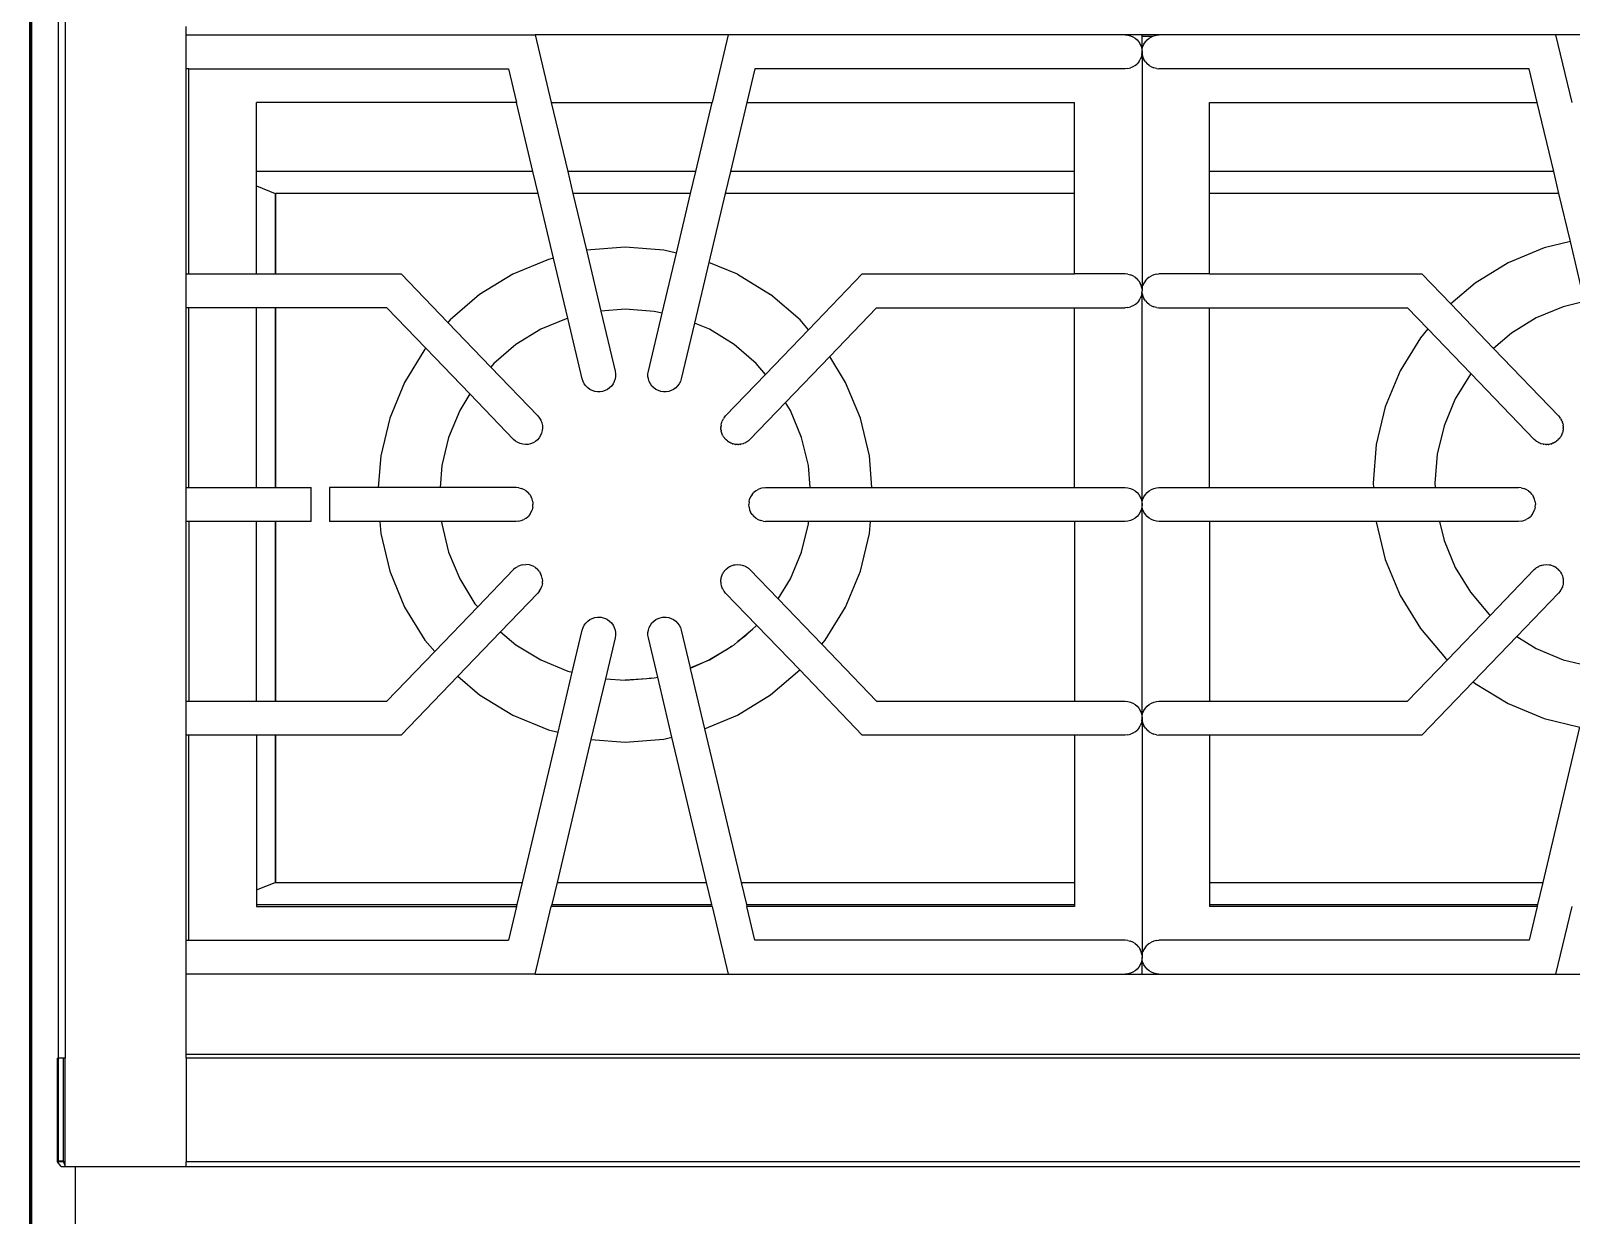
# Model space of a CAD drawing. Header units: metres. Extents: x 12.2 to 77.2, y 18.8 to 35.5.
# Drawn here: x 20.2548 to 20.6914, y 27.7265 to 28.0623 of the extents above; entities that cross this region are included whole.
import ezdxf

# ---------------------------------------------------------------- set-up
doc = ezdxf.new("R2010")
doc.units = ezdxf.units.M
doc.layers.add('A-WALL', color=250, linetype='Continuous', lineweight=60)

msp = doc.modelspace()

# ---------------------------------------------------------------- linework, layer by layer
for p, q in [((20.26271, 27.77108), (20.26271, 28.62245)), ((20.26459, 28.62245), (20.26459, 27.77108)), ((20.29888, 28.0611), (20.29888, 28.06346)), ((20.29888, 28.0611), (20.39781, 28.0611)), ((20.29888, 28.05154), (20.29888, 28.0611)), ((20.45252, 28.0611), (20.39781, 28.0611)), ((20.39781, 28.0611), (20.40235, 28.04197)), ((20.45252, 28.0611), (20.44797, 28.04197)), ((20.56504, 28.0611), (20.45252, 28.0611)), ((20.56982, 28.0611), (20.56504, 28.0611)), ((20.56504, 28.0611), (20.56579, 28.06104)), ((20.56579, 28.06104), (20.56652, 28.06087)), ((20.56652, 28.06087), (20.56721, 28.06058)), ((20.56721, 28.06058), (20.56785, 28.06019)), ((20.56785, 28.06019), (20.56842, 28.0597)), ((20.56842, 28.0597), (20.56891, 28.05913)), ((20.56891, 28.05913), (20.5693, 28.05849)), ((20.5693, 28.05849), (20.56959, 28.0578)), ((20.56959, 28.0578), (20.56977, 28.05707)), ((20.57461, 28.0611), (20.56982, 28.0611)), ((20.56982, 28.06072), (20.56982, 28.0611)), ((20.56982, 28.06072), (20.57278, 28.06072)), ((20.56982, 28.05632), (20.56982, 28.06072)), ((20.56988, 28.05707), (20.57006, 28.0578)), ((20.57006, 28.0578), (20.57035, 28.05849)), ((20.57035, 28.05849), (20.57074, 28.05913)), ((20.57074, 28.05913), (20.57123, 28.0597)), ((20.57123, 28.0597), (20.5718, 28.06019)), ((20.5718, 28.06019), (20.57244, 28.06058)), ((20.57244, 28.06058), (20.57278, 28.06072)), ((20.57278, 28.06072), (20.57313, 28.06087)), ((20.57313, 28.06087), (20.57386, 28.06104)), ((20.57386, 28.06104), (20.57461, 28.0611)), ((20.68713, 28.0611), (20.57461, 28.0611)), ((20.69168, 28.04197), (20.68713, 28.0611)), ((20.74184, 28.0611), (20.68713, 28.0611)), ((20.56785, 28.05245), (20.56842, 28.05294)), ((20.56891, 28.05351), (20.56842, 28.05294)), ((20.56891, 28.05351), (20.5693, 28.05415)), ((20.56959, 28.05484), (20.5693, 28.05415)), ((20.56977, 28.05557), (20.56959, 28.05484)), ((20.56977, 28.05707), (20.56982, 28.05632)), ((20.56977, 28.05557), (20.56982, 28.05632)), ((20.56982, 28.05632), (20.56988, 28.05707)), ((20.56982, 28.05632), (20.56982, 27.98857)), ((20.56988, 28.05557), (20.56982, 28.05632)), ((20.56988, 28.05557), (20.57006, 28.05484)), ((20.57006, 28.05484), (20.57035, 28.05415)), ((20.57074, 28.05351), (20.57035, 28.05415)), ((20.57074, 28.05351), (20.57123, 28.05294)), ((20.5718, 28.05245), (20.57123, 28.05294)), ((20.29963, 28.05154), (20.29888, 28.05154)), ((20.29888, 27.99336), (20.29888, 28.05154)), ((20.29963, 27.99336), (20.29963, 28.05154)), ((20.29963, 28.05154), (20.39025, 28.05154)), ((20.39025, 28.05154), (20.39252, 28.04197)), ((20.46008, 28.05154), (20.4578, 28.04197)), ((20.56504, 28.05154), (20.46008, 28.05154)), ((20.56579, 28.0516), (20.56504, 28.05154)), ((20.56579, 28.0516), (20.56652, 28.05177)), ((20.56721, 28.05206), (20.56652, 28.05177)), ((20.56785, 28.05245), (20.56721, 28.05206)), ((20.5718, 28.05245), (20.57244, 28.05206)), ((20.57244, 28.05206), (20.57313, 28.05177)), ((20.57386, 28.0516), (20.57313, 28.05177)), ((20.57386, 28.0516), (20.57461, 28.05154)), ((20.67957, 28.05154), (20.57461, 28.05154)), ((20.68185, 28.04197), (20.67957, 28.05154)), ((20.39252, 28.04197), (20.31876, 28.04197)), ((20.31876, 28.02242), (20.31876, 28.04197)), ((20.39717, 28.02242), (20.39252, 28.04197)), ((20.40235, 28.04197), (20.44797, 28.04197)), ((20.40235, 28.04197), (20.407, 28.02242)), ((20.44332, 28.02242), (20.44797, 28.04197)), ((20.4578, 28.04197), (20.45316, 28.02242)), ((20.4578, 28.04197), (20.5507, 28.04197)), ((20.5507, 28.02242), (20.5507, 28.04197)), ((20.58895, 28.04197), (20.68185, 28.04197)), ((20.58895, 28.02242), (20.58895, 28.04197)), ((20.68649, 28.02242), (20.68185, 28.04197)), ((20.39717, 28.02242), (20.31876, 28.02242)), ((20.31876, 28.01833), (20.31876, 28.02242)), ((20.39865, 28.01619), (20.39717, 28.02242)), ((20.44332, 28.02242), (20.407, 28.02242)), ((20.407, 28.02242), (20.40848, 28.01619)), ((20.44184, 28.01619), (20.44332, 28.02242)), ((20.45316, 28.02242), (20.45167, 28.01619)), ((20.5507, 28.02242), (20.45316, 28.02242)), ((20.5507, 28.01619), (20.5507, 28.02242)), ((20.68649, 28.02242), (20.58895, 28.02242)), ((20.58895, 28.01619), (20.58895, 28.02242)), ((20.68798, 28.01619), (20.68649, 28.02242)), ((20.31876, 28.01833), (20.32413, 28.01619)), ((20.31876, 27.99336), (20.31876, 28.01833)), ((20.32413, 28.01619), (20.32413, 27.99336)), ((20.32413, 28.01619), (20.32421, 28.01619)), ((20.32421, 28.01619), (20.32421, 27.99336)), ((20.39865, 28.01619), (20.32421, 28.01619)), ((20.40301, 27.99783), (20.39865, 28.01619)), ((20.44184, 28.01619), (20.40848, 28.01619)), ((20.40848, 28.01619), (20.41231, 28.00006)), ((20.43781, 27.99921), (20.44184, 28.01619)), ((20.45167, 28.01619), (20.44703, 27.99663)), ((20.5507, 28.01619), (20.45167, 28.01619)), ((20.5507, 27.99336), (20.5507, 28.01619)), ((20.68798, 28.01619), (20.58895, 28.01619)), ((20.58895, 27.99336), (20.58895, 28.01619)), ((20.69122, 28.00254), (20.68798, 28.01619)), ((20.42327, 28.00093), (20.41231, 28.00006)), ((20.43425, 28.00006), (20.42327, 28.00093)), ((20.68376, 28.00075), (20.67359, 27.99654)), ((20.69122, 28.00254), (20.68376, 28.00075)), ((20.69526, 27.98553), (20.69122, 28.00254)), ((20.4016, 27.99749), (20.39143, 27.99328)), ((20.40301, 27.99783), (20.4016, 27.99749)), ((20.40702, 27.98082), (20.40301, 27.99783)), ((20.41231, 28.00006), (20.4164, 27.98285)), ((20.43377, 27.9822), (20.43781, 27.99921)), ((20.43781, 27.99921), (20.43425, 28.00006)), ((20.44703, 27.99663), (20.44293, 27.97941)), ((20.45512, 27.99328), (20.44703, 27.99663)), ((20.67359, 27.99654), (20.6642, 27.99079)), ((20.29888, 27.99336), (20.29963, 27.99336)), ((20.29888, 27.98379), (20.29888, 27.99336)), ((20.29963, 27.99336), (20.31876, 27.99336)), ((20.31876, 27.99336), (20.32413, 27.99336)), ((20.32413, 27.99336), (20.32421, 27.99336)), ((20.32421, 27.99336), (20.35981, 27.99336)), ((20.35981, 27.99336), (20.37303, 27.97962)), ((20.39143, 27.99328), (20.38205, 27.98753)), ((20.45512, 27.99328), (20.4645, 27.98753)), ((20.49051, 27.99336), (20.4753, 27.97754)), ((20.49051, 27.99336), (20.5507, 27.99336)), ((20.56504, 27.99336), (20.5507, 27.99336)), ((20.56579, 27.9933), (20.56504, 27.99336)), ((20.56579, 27.9933), (20.56652, 27.99312)), ((20.56721, 27.99283), (20.56652, 27.99312)), ((20.56785, 27.99244), (20.56721, 27.99283)), ((20.56785, 27.99244), (20.56842, 27.99195)), ((20.56891, 27.99138), (20.56842, 27.99195)), ((20.57074, 27.99138), (20.57123, 27.99195)), ((20.5718, 27.99244), (20.57123, 27.99195)), ((20.5718, 27.99244), (20.57244, 27.99283)), ((20.57313, 27.99312), (20.57244, 27.99283)), ((20.57386, 27.9933), (20.57313, 27.99312)), ((20.57386, 27.9933), (20.57461, 27.99336)), ((20.58895, 27.99336), (20.57461, 27.99336)), ((20.58895, 27.99336), (20.64914, 27.99336)), ((20.65729, 27.98488), (20.64914, 27.99336)), ((20.38205, 27.98753), (20.37368, 27.98038)), ((20.47287, 27.98038), (20.4645, 27.98753)), ((20.56891, 27.99138), (20.5693, 27.99074)), ((20.56959, 27.99005), (20.5693, 27.99074)), ((20.56977, 27.98932), (20.56959, 27.99005)), ((20.56977, 27.98783), (20.56959, 27.9871)), ((20.56977, 27.98932), (20.56982, 27.98857)), ((20.56977, 27.98783), (20.56982, 27.98857)), ((20.56988, 27.98932), (20.56982, 27.98857)), ((20.56982, 27.928), (20.56982, 27.98857)), ((20.56988, 27.98783), (20.56982, 27.98857)), ((20.56988, 27.98932), (20.57006, 27.99005)), ((20.56988, 27.98783), (20.57006, 27.9871)), ((20.57035, 27.99074), (20.57006, 27.99005)), ((20.57074, 27.99138), (20.57035, 27.99074)), ((20.6642, 27.99079), (20.65729, 27.98488)), ((20.29963, 27.98379), (20.29888, 27.98379)), ((20.29888, 27.93278), (20.29888, 27.98379)), ((20.29963, 27.93278), (20.29963, 27.98379)), ((20.31876, 27.98379), (20.29963, 27.98379)), ((20.31876, 27.93278), (20.31876, 27.98379)), ((20.32413, 27.98379), (20.31876, 27.98379)), ((20.32413, 27.98379), (20.32413, 27.93278)), ((20.32421, 27.98379), (20.32413, 27.98379)), ((20.32421, 27.98379), (20.32421, 27.93278)), ((20.35574, 27.98379), (20.32421, 27.98379)), ((20.36679, 27.97231), (20.35574, 27.98379)), ((20.42327, 27.98339), (20.4164, 27.98285)), ((20.4315, 27.98274), (20.42327, 27.98339)), ((20.48128, 27.96996), (20.49458, 27.98379)), ((20.49458, 27.98379), (20.5507, 27.98379)), ((20.5507, 27.93278), (20.5507, 27.98379)), ((20.5507, 27.98379), (20.56504, 27.98379)), ((20.56579, 27.98385), (20.56504, 27.98379)), ((20.56579, 27.98385), (20.56652, 27.98402)), ((20.56721, 27.98431), (20.56652, 27.98402)), ((20.56785, 27.9847), (20.56721, 27.98431)), ((20.56785, 27.9847), (20.56842, 27.98519)), ((20.56891, 27.98576), (20.56842, 27.98519)), ((20.56891, 27.98576), (20.5693, 27.9864)), ((20.56959, 27.9871), (20.5693, 27.9864)), ((20.57006, 27.9871), (20.57035, 27.9864)), ((20.57074, 27.98576), (20.57035, 27.9864)), ((20.57074, 27.98576), (20.57123, 27.98519)), ((20.5718, 27.9847), (20.57123, 27.98519)), ((20.5718, 27.9847), (20.57244, 27.98431)), ((20.57244, 27.98431), (20.57313, 27.98402)), ((20.57386, 27.98385), (20.57313, 27.98402)), ((20.57386, 27.98385), (20.57461, 27.98379)), ((20.57461, 27.98379), (20.58895, 27.98379)), ((20.58895, 27.93278), (20.58895, 27.98379)), ((20.58895, 27.98379), (20.64507, 27.98379)), ((20.64507, 27.98379), (20.65084, 27.97779)), ((20.66943, 27.97226), (20.65729, 27.98488)), ((20.68918, 27.98407), (20.68155, 27.98091)), ((20.69526, 27.98553), (20.68918, 27.98407)), ((20.37368, 27.98038), (20.37303, 27.97962)), ((20.37303, 27.97962), (20.3852, 27.96696)), ((20.40702, 27.98082), (20.39939, 27.97766)), ((20.40705, 27.98083), (20.40702, 27.98082)), ((20.41115, 27.9636), (20.40702, 27.98082)), ((20.4164, 27.98285), (20.42045, 27.96581)), ((20.42987, 27.96581), (20.43377, 27.9822)), ((20.43377, 27.9822), (20.4315, 27.98274)), ((20.44293, 27.97941), (20.43917, 27.9636)), ((20.44716, 27.97766), (20.44293, 27.97941)), ((20.4753, 27.97754), (20.47287, 27.98038)), ((20.68155, 27.98091), (20.67451, 27.9766)), ((20.39939, 27.97766), (20.39235, 27.97334)), ((20.45419, 27.97334), (20.44716, 27.97766)), ((20.4753, 27.97754), (20.46312, 27.96488)), ((20.64869, 27.97527), (20.64294, 27.96588)), ((20.65084, 27.97779), (20.64869, 27.97527)), ((20.65084, 27.97779), (20.66302, 27.96513)), ((20.67451, 27.9766), (20.66943, 27.97226)), ((20.36653, 27.97201), (20.36078, 27.96263)), ((20.36679, 27.97231), (20.36653, 27.97201)), ((20.37927, 27.95934), (20.36679, 27.97231)), ((20.39235, 27.97334), (20.38608, 27.96798)), ((20.46047, 27.96798), (20.45419, 27.97334)), ((20.46875, 27.95694), (20.48128, 27.96996)), ((20.48577, 27.96263), (20.48128, 27.96996)), ((20.68787, 27.95309), (20.66943, 27.97226)), ((20.38608, 27.96798), (20.3852, 27.96696)), ((20.3852, 27.96696), (20.39855, 27.95309)), ((20.42045, 27.96581), (20.42057, 27.96507)), ((20.42975, 27.96507), (20.42987, 27.96581)), ((20.46312, 27.96488), (20.46047, 27.96798)), ((20.64294, 27.96588), (20.63872, 27.95572)), ((20.36078, 27.96263), (20.35657, 27.95246)), ((20.41138, 27.96288), (20.41115, 27.9636)), ((20.41172, 27.96221), (20.41138, 27.96288)), ((20.41216, 27.96161), (20.41172, 27.96221)), ((20.41269, 27.96107), (20.41216, 27.96161)), ((20.41943, 27.96159), (20.4189, 27.96106)), ((20.41987, 27.9622), (20.41943, 27.96159)), ((20.42022, 27.96286), (20.41987, 27.9622)), ((20.42045, 27.96358), (20.42022, 27.96286)), ((20.42057, 27.96432), (20.42045, 27.96358)), ((20.42057, 27.96507), (20.42057, 27.96432)), ((20.42976, 27.96432), (20.42975, 27.96507)), ((20.42987, 27.96358), (20.42976, 27.96432)), ((20.43011, 27.96286), (20.42987, 27.96358)), ((20.43045, 27.9622), (20.43011, 27.96286)), ((20.43089, 27.96159), (20.43045, 27.9622)), ((20.43142, 27.96106), (20.43089, 27.96159)), ((20.43817, 27.96161), (20.43764, 27.96107)), ((20.43861, 27.96221), (20.43817, 27.96161)), ((20.43894, 27.96288), (20.43861, 27.96221)), ((20.43917, 27.9636), (20.43894, 27.96288)), ((20.46312, 27.96488), (20.45178, 27.95309)), ((20.48998, 27.95246), (20.48577, 27.96263)), ((20.66287, 27.96496), (20.65856, 27.95792)), ((20.66302, 27.96513), (20.66287, 27.96496)), ((20.66302, 27.96513), (20.68098, 27.94646)), ((20.37927, 27.95934), (20.3764, 27.95467)), ((20.39165, 27.94646), (20.37927, 27.95934)), ((20.41329, 27.96063), (20.41269, 27.96107)), ((20.41396, 27.96029), (20.41329, 27.96063)), ((20.41467, 27.96006), (20.41396, 27.96029)), ((20.41542, 27.95994), (20.41467, 27.96006)), ((20.41617, 27.95993), (20.41542, 27.95994)), ((20.41691, 27.96005), (20.41617, 27.95993)), ((20.41762, 27.96028), (20.41691, 27.96005)), ((20.41829, 27.96062), (20.41762, 27.96028)), ((20.4189, 27.96106), (20.41829, 27.96062)), ((20.43203, 27.96062), (20.43142, 27.96106)), ((20.4327, 27.96028), (20.43203, 27.96062)), ((20.43342, 27.96005), (20.4327, 27.96028)), ((20.43416, 27.95993), (20.43342, 27.96005)), ((20.43491, 27.95994), (20.43416, 27.95993)), ((20.43565, 27.96006), (20.43491, 27.95994)), ((20.43636, 27.96029), (20.43565, 27.96006)), ((20.43703, 27.96063), (20.43636, 27.96029)), ((20.43764, 27.96107), (20.43703, 27.96063)), ((20.45867, 27.94646), (20.46875, 27.95694)), ((20.47014, 27.95467), (20.46875, 27.95694)), ((20.65856, 27.95792), (20.6554, 27.9503)), ((20.3764, 27.95467), (20.37324, 27.94704)), ((20.39855, 27.95309), (20.39902, 27.95251)), ((20.39902, 27.95251), (20.3994, 27.95186)), ((20.4513, 27.95251), (20.45119, 27.95232)), ((20.45133, 27.95255), (20.4513, 27.95251)), ((20.45133, 27.95255), (20.45178, 27.95309)), ((20.4733, 27.94704), (20.47014, 27.95467)), ((20.63872, 27.95572), (20.63616, 27.94501)), ((20.68787, 27.95309), (20.68832, 27.95255)), ((20.68835, 27.95251), (20.68832, 27.95255)), ((20.68846, 27.95232), (20.68835, 27.95251)), ((20.35657, 27.95246), (20.354, 27.94176)), ((20.39962, 27.94821), (20.39932, 27.94752)), ((20.3994, 27.95186), (20.39968, 27.95117)), ((20.39981, 27.94894), (20.39962, 27.94821)), ((20.39968, 27.95117), (20.39984, 27.95043)), ((20.39988, 27.94968), (20.39981, 27.94894)), ((20.39984, 27.95043), (20.39988, 27.94968)), ((20.45044, 27.94992), (20.45047, 27.9502)), ((20.45045, 27.94978), (20.45044, 27.94992)), ((20.45045, 27.94978), (20.45044, 27.94968)), ((20.45044, 27.94968), (20.45045, 27.94956)), ((20.45046, 27.94934), (20.45045, 27.94956)), ((20.4505, 27.94907), (20.45046, 27.94934)), ((20.45049, 27.95043), (20.45047, 27.9502)), ((20.45051, 27.95052), (20.45049, 27.95043)), ((20.4505, 27.94907), (20.45052, 27.94894)), ((20.45051, 27.95052), (20.45052, 27.95062)), ((20.45052, 27.95062), (20.4506, 27.95093)), ((20.45052, 27.94894), (20.45053, 27.94887)), ((20.45055, 27.94877), (20.45053, 27.94887)), ((20.4507, 27.94821), (20.45055, 27.94877)), ((20.4506, 27.95093), (20.45065, 27.95117)), ((20.45067, 27.95123), (20.45065, 27.95117)), ((20.45067, 27.95123), (20.45069, 27.9513)), ((20.45069, 27.9513), (20.45083, 27.95164)), ((20.4507, 27.94821), (20.45072, 27.94818)), ((20.45092, 27.94769), (20.45072, 27.94818)), ((20.45092, 27.95186), (20.45083, 27.95164)), ((20.45094, 27.9519), (20.45092, 27.95186)), ((20.45094, 27.9519), (20.45096, 27.95195)), ((20.45096, 27.95195), (20.45119, 27.95232)), ((20.49255, 27.94176), (20.48998, 27.95246)), ((20.6554, 27.9503), (20.65347, 27.94227)), ((20.68846, 27.95232), (20.68869, 27.95195)), ((20.68869, 27.95195), (20.6887, 27.9519)), ((20.6887, 27.9519), (20.68873, 27.95186)), ((20.68882, 27.95164), (20.68873, 27.95186)), ((20.68893, 27.94818), (20.68873, 27.94769)), ((20.68882, 27.95164), (20.68896, 27.9513)), ((20.68893, 27.94818), (20.68894, 27.94821)), ((20.6891, 27.94877), (20.68894, 27.94821)), ((20.68896, 27.9513), (20.68898, 27.95123)), ((20.689, 27.95117), (20.68898, 27.95123)), ((20.68905, 27.95093), (20.689, 27.95117)), ((20.68905, 27.95093), (20.68913, 27.95062)), ((20.68912, 27.94887), (20.6891, 27.94877)), ((20.68912, 27.94887), (20.68913, 27.94894)), ((20.68913, 27.95062), (20.68914, 27.95052)), ((20.68913, 27.94894), (20.68915, 27.94907)), ((20.68916, 27.95043), (20.68914, 27.95052)), ((20.68919, 27.94934), (20.68915, 27.94907)), ((20.68918, 27.9502), (20.68916, 27.95043)), ((20.68918, 27.9502), (20.68921, 27.94992)), ((20.68919, 27.94956), (20.68921, 27.94968)), ((20.68919, 27.94956), (20.68919, 27.94934)), ((20.68921, 27.94992), (20.6892, 27.94978)), ((20.68921, 27.94968), (20.6892, 27.94978)), ((20.37324, 27.94704), (20.37132, 27.93902)), ((20.39222, 27.94596), (20.39165, 27.94646)), ((20.39285, 27.94556), (20.39222, 27.94596)), ((20.39353, 27.94526), (20.39285, 27.94556)), ((20.39426, 27.94507), (20.39353, 27.94526)), ((20.39501, 27.945), (20.39426, 27.94507)), ((20.39576, 27.94504), (20.39501, 27.945)), ((20.39649, 27.9452), (20.39576, 27.94504)), ((20.39719, 27.94547), (20.39649, 27.9452)), ((20.39784, 27.94585), (20.39719, 27.94547)), ((20.39842, 27.94633), (20.39784, 27.94585)), ((20.39891, 27.94689), (20.39842, 27.94633)), ((20.39932, 27.94752), (20.39891, 27.94689)), ((20.45098, 27.94759), (20.45092, 27.94769)), ((20.45098, 27.94759), (20.45101, 27.94752)), ((20.45108, 27.94741), (20.45101, 27.94752)), ((20.4512, 27.94719), (20.45108, 27.94741)), ((20.45134, 27.947), (20.4512, 27.94719)), ((20.45134, 27.947), (20.45141, 27.94689)), ((20.45141, 27.94689), (20.45147, 27.94683)), ((20.45154, 27.94672), (20.45147, 27.94683)), ((20.45186, 27.94639), (20.45154, 27.94672)), ((20.45186, 27.94639), (20.45191, 27.94633)), ((20.45193, 27.9463), (20.45191, 27.94633)), ((20.45237, 27.94594), (20.45193, 27.9463)), ((20.45244, 27.94589), (20.45237, 27.94594)), ((20.45244, 27.94589), (20.45249, 27.94585)), ((20.45249, 27.94585), (20.4526, 27.94579)), ((20.45286, 27.94562), (20.4526, 27.94579)), ((20.45303, 27.94553), (20.45286, 27.94562)), ((20.45303, 27.94553), (20.45314, 27.94547)), ((20.45314, 27.94547), (20.45323, 27.94544)), ((20.45337, 27.94537), (20.45323, 27.94544)), ((20.45372, 27.94524), (20.45337, 27.94537)), ((20.45372, 27.94524), (20.45383, 27.9452)), ((20.45387, 27.94519), (20.45383, 27.9452)), ((20.45391, 27.94518), (20.45387, 27.94519)), ((20.45448, 27.94505), (20.45391, 27.94518)), ((20.45453, 27.94505), (20.45448, 27.94505)), ((20.45453, 27.94505), (20.45457, 27.94504)), ((20.45457, 27.94504), (20.45469, 27.94503)), ((20.45505, 27.945), (20.45469, 27.94503)), ((20.45521, 27.945), (20.45505, 27.945)), ((20.45521, 27.945), (20.45532, 27.945)), ((20.45532, 27.945), (20.45543, 27.94501)), ((20.45562, 27.94501), (20.45543, 27.94501)), ((20.45593, 27.94506), (20.45562, 27.94501)), ((20.45593, 27.94506), (20.45606, 27.94507)), ((20.45606, 27.94507), (20.45612, 27.94508)), ((20.45619, 27.94509), (20.45612, 27.94508)), ((20.45675, 27.94524), (20.45619, 27.94509)), ((20.45679, 27.94526), (20.45675, 27.94524)), ((20.45679, 27.94526), (20.45687, 27.94529)), ((20.45728, 27.94546), (20.45687, 27.94529)), ((20.4574, 27.94552), (20.45728, 27.94546)), ((20.4574, 27.94552), (20.45748, 27.94556)), ((20.45748, 27.94556), (20.45758, 27.94563)), ((20.45778, 27.94574), (20.45758, 27.94563)), ((20.458, 27.94589), (20.45778, 27.94574)), ((20.458, 27.94589), (20.45811, 27.94596)), ((20.45811, 27.94596), (20.45816, 27.94601)), ((20.45825, 27.94607), (20.45816, 27.94601)), ((20.45867, 27.94646), (20.45825, 27.94607)), ((20.47523, 27.93902), (20.4733, 27.94704)), ((20.63616, 27.94501), (20.63529, 27.93404)), ((20.6814, 27.94607), (20.68098, 27.94646)), ((20.68149, 27.94601), (20.6814, 27.94607)), ((20.68149, 27.94601), (20.68154, 27.94596)), ((20.68154, 27.94596), (20.68165, 27.94589)), ((20.68187, 27.94574), (20.68165, 27.94589)), ((20.68207, 27.94563), (20.68187, 27.94574)), ((20.68217, 27.94556), (20.68207, 27.94563)), ((20.68217, 27.94556), (20.68225, 27.94552)), ((20.68237, 27.94546), (20.68225, 27.94552)), ((20.68278, 27.94529), (20.68237, 27.94546)), ((20.68278, 27.94529), (20.68286, 27.94526)), ((20.6829, 27.94524), (20.68286, 27.94526)), ((20.68346, 27.94509), (20.6829, 27.94524)), ((20.68353, 27.94508), (20.68346, 27.94509)), ((20.68353, 27.94508), (20.68359, 27.94507)), ((20.68359, 27.94507), (20.68372, 27.94506)), ((20.68403, 27.94501), (20.68372, 27.94506)), ((20.68422, 27.94501), (20.68403, 27.94501)), ((20.68422, 27.94501), (20.68433, 27.945)), ((20.68433, 27.945), (20.68444, 27.945)), ((20.6846, 27.945), (20.68444, 27.945)), ((20.68496, 27.94503), (20.6846, 27.945)), ((20.68496, 27.94503), (20.68508, 27.94504)), ((20.68508, 27.94504), (20.68512, 27.94505)), ((20.68517, 27.94505), (20.68512, 27.94505)), ((20.68574, 27.94518), (20.68517, 27.94505)), ((20.68578, 27.94519), (20.68574, 27.94518)), ((20.68581, 27.9452), (20.68578, 27.94519)), ((20.68581, 27.9452), (20.68593, 27.94524)), ((20.68628, 27.94537), (20.68593, 27.94524)), ((20.68642, 27.94544), (20.68628, 27.94537)), ((20.68642, 27.94544), (20.68651, 27.94547)), ((20.68651, 27.94547), (20.68662, 27.94553)), ((20.68679, 27.94562), (20.68662, 27.94553)), ((20.68705, 27.94579), (20.68679, 27.94562)), ((20.68705, 27.94579), (20.68716, 27.94585)), ((20.68716, 27.94585), (20.68721, 27.94589)), ((20.68727, 27.94594), (20.68721, 27.94589)), ((20.68771, 27.9463), (20.68727, 27.94594)), ((20.68774, 27.94633), (20.68771, 27.9463)), ((20.68774, 27.94633), (20.68779, 27.94639)), ((20.68811, 27.94672), (20.68779, 27.94639)), ((20.68818, 27.94683), (20.68811, 27.94672)), ((20.68818, 27.94683), (20.68824, 27.94689)), ((20.68824, 27.94689), (20.68831, 27.947)), ((20.68845, 27.94719), (20.68831, 27.947)), ((20.68857, 27.94741), (20.68845, 27.94719)), ((20.68864, 27.94752), (20.68857, 27.94741)), ((20.68864, 27.94752), (20.68867, 27.94759)), ((20.68873, 27.94769), (20.68867, 27.94759)), ((20.354, 27.94176), (20.35329, 27.93278)), ((20.49326, 27.93278), (20.49255, 27.94176)), ((20.65347, 27.94227), (20.65283, 27.93404)), ((20.37132, 27.93902), (20.37083, 27.93278)), ((20.47572, 27.93278), (20.47523, 27.93902)), ((20.29888, 27.93278), (20.29963, 27.93278)), ((20.29888, 27.92322), (20.29888, 27.93278)), ((20.29963, 27.93278), (20.31876, 27.93278)), ((20.31876, 27.93278), (20.32413, 27.93278)), ((20.32413, 27.93278), (20.32421, 27.93278)), ((20.32421, 27.93278), (20.33428, 27.93278)), ((20.33428, 27.92322), (20.33428, 27.93278)), ((20.33946, 27.93278), (20.33946, 27.92322)), ((20.35329, 27.93278), (20.33946, 27.93278)), ((20.37083, 27.93278), (20.35329, 27.93278)), ((20.39239, 27.93278), (20.37083, 27.93278)), ((20.39313, 27.93272), (20.39239, 27.93278)), ((20.39313, 27.93272), (20.39386, 27.93255)), ((20.39456, 27.93226), (20.39386, 27.93255)), ((20.3952, 27.93187), (20.39456, 27.93226)), ((20.3952, 27.93187), (20.39577, 27.93138)), ((20.39625, 27.93081), (20.39577, 27.93138)), ((20.39625, 27.93081), (20.39665, 27.93017)), ((20.45925, 27.93081), (20.45886, 27.93017)), ((20.45925, 27.93081), (20.45974, 27.93138)), ((20.46031, 27.93187), (20.45974, 27.93138)), ((20.46031, 27.93187), (20.46095, 27.93226)), ((20.46164, 27.93255), (20.46095, 27.93226)), ((20.46237, 27.93272), (20.46164, 27.93255)), ((20.46237, 27.93272), (20.46312, 27.93278)), ((20.46312, 27.93278), (20.47572, 27.93278)), ((20.47572, 27.93278), (20.49326, 27.93278)), ((20.49326, 27.93278), (20.5507, 27.93278)), ((20.5507, 27.93278), (20.56504, 27.93278)), ((20.56504, 27.93278), (20.56579, 27.93272)), ((20.56579, 27.93272), (20.56652, 27.93255)), ((20.56652, 27.93255), (20.56721, 27.93226)), ((20.56721, 27.93226), (20.56785, 27.93187)), ((20.56785, 27.93187), (20.56842, 27.93138)), ((20.56842, 27.93138), (20.56891, 27.93081)), ((20.56891, 27.93081), (20.5693, 27.93017)), ((20.57035, 27.93017), (20.57074, 27.93081)), ((20.57074, 27.93081), (20.57123, 27.93138)), ((20.57123, 27.93138), (20.5718, 27.93187)), ((20.5718, 27.93187), (20.57244, 27.93226)), ((20.57244, 27.93226), (20.57313, 27.93255)), ((20.57313, 27.93255), (20.57386, 27.93272)), ((20.57386, 27.93272), (20.57461, 27.93278)), ((20.57461, 27.93278), (20.58895, 27.93278)), ((20.58895, 27.93278), (20.63539, 27.93278)), ((20.63529, 27.93404), (20.63539, 27.93278)), ((20.63539, 27.93278), (20.65293, 27.93278)), ((20.65283, 27.93404), (20.65293, 27.93278)), ((20.65293, 27.93278), (20.67653, 27.93278)), ((20.67728, 27.93272), (20.67653, 27.93278)), ((20.67728, 27.93272), (20.67801, 27.93255)), ((20.6787, 27.93226), (20.67801, 27.93255)), ((20.67934, 27.93187), (20.6787, 27.93226)), ((20.67934, 27.93187), (20.67991, 27.93138)), ((20.6804, 27.93081), (20.67991, 27.93138)), ((20.6804, 27.93081), (20.68079, 27.93017)), ((20.39693, 27.92948), (20.39665, 27.93017)), ((20.39665, 27.92583), (20.39693, 27.92652)), ((20.39711, 27.92875), (20.39693, 27.92948)), ((20.39711, 27.92725), (20.39693, 27.92652)), ((20.39711, 27.92875), (20.39717, 27.928)), ((20.39711, 27.92725), (20.39717, 27.928)), ((20.4584, 27.92875), (20.45834, 27.928)), ((20.4584, 27.92725), (20.45834, 27.928)), ((20.4584, 27.92875), (20.45857, 27.92948)), ((20.4584, 27.92725), (20.45857, 27.92652)), ((20.45886, 27.93017), (20.45857, 27.92948)), ((20.45857, 27.92652), (20.45886, 27.92583)), ((20.5693, 27.93017), (20.56959, 27.92948)), ((20.56959, 27.92652), (20.5693, 27.92583)), ((20.56959, 27.92948), (20.56977, 27.92875)), ((20.56977, 27.92725), (20.56959, 27.92652)), ((20.56977, 27.92875), (20.56982, 27.928)), ((20.56982, 27.928), (20.56977, 27.92725)), ((20.56982, 27.928), (20.56988, 27.92875)), ((20.56982, 27.86742), (20.56982, 27.928)), ((20.56988, 27.92725), (20.56982, 27.928)), ((20.56988, 27.92875), (20.57006, 27.92948)), ((20.57006, 27.92652), (20.56988, 27.92725)), ((20.57006, 27.92948), (20.57035, 27.93017)), ((20.57035, 27.92583), (20.57006, 27.92652)), ((20.68108, 27.92948), (20.68079, 27.93017)), ((20.68079, 27.92583), (20.68108, 27.92652)), ((20.68125, 27.92875), (20.68108, 27.92948)), ((20.68125, 27.92725), (20.68108, 27.92652)), ((20.68125, 27.92875), (20.68131, 27.928)), ((20.68125, 27.92725), (20.68131, 27.928)), ((20.29963, 27.92322), (20.29888, 27.92322)), ((20.29888, 27.87221), (20.29888, 27.92322)), ((20.29963, 27.92322), (20.29963, 27.87221)), ((20.31876, 27.92322), (20.29963, 27.92322)), ((20.31876, 27.87221), (20.31876, 27.92322)), ((20.32413, 27.92322), (20.31876, 27.92322)), ((20.32413, 27.92322), (20.32413, 27.87221)), ((20.32421, 27.92322), (20.32413, 27.92322)), ((20.32421, 27.92322), (20.32421, 27.87221)), ((20.33428, 27.92322), (20.32421, 27.92322)), ((20.35373, 27.92322), (20.33946, 27.92322)), ((20.35373, 27.92322), (20.354, 27.91981)), ((20.37127, 27.92322), (20.35373, 27.92322)), ((20.37127, 27.92322), (20.37132, 27.92256)), ((20.39239, 27.92322), (20.37127, 27.92322)), ((20.37132, 27.92256), (20.37324, 27.91453)), ((20.39313, 27.92327), (20.39239, 27.92322)), ((20.39313, 27.92327), (20.39386, 27.92345)), ((20.39386, 27.92345), (20.39456, 27.92374)), ((20.3952, 27.92413), (20.39456, 27.92374)), ((20.3952, 27.92413), (20.39577, 27.92462)), ((20.39625, 27.92519), (20.39577, 27.92462)), ((20.39625, 27.92519), (20.39665, 27.92583)), ((20.45925, 27.92519), (20.45886, 27.92583)), ((20.45925, 27.92519), (20.45974, 27.92462)), ((20.46031, 27.92413), (20.45974, 27.92462)), ((20.46031, 27.92413), (20.46095, 27.92374)), ((20.46095, 27.92374), (20.46164, 27.92345)), ((20.46237, 27.92327), (20.46164, 27.92345)), ((20.46237, 27.92327), (20.46312, 27.92322)), ((20.47528, 27.92322), (20.46312, 27.92322)), ((20.4733, 27.91453), (20.47523, 27.92256)), ((20.47523, 27.92256), (20.47528, 27.92322)), ((20.49282, 27.92322), (20.47528, 27.92322)), ((20.49255, 27.91981), (20.49282, 27.92322)), ((20.5507, 27.92322), (20.49282, 27.92322)), ((20.5507, 27.92322), (20.5507, 27.87221)), ((20.56504, 27.92322), (20.5507, 27.92322)), ((20.56579, 27.92327), (20.56504, 27.92322)), ((20.56652, 27.92345), (20.56579, 27.92327)), ((20.56721, 27.92374), (20.56652, 27.92345)), ((20.56785, 27.92413), (20.56721, 27.92374)), ((20.56842, 27.92462), (20.56785, 27.92413)), ((20.56891, 27.92519), (20.56842, 27.92462)), ((20.5693, 27.92583), (20.56891, 27.92519)), ((20.57074, 27.92519), (20.57035, 27.92583)), ((20.57123, 27.92462), (20.57074, 27.92519)), ((20.5718, 27.92413), (20.57123, 27.92462)), ((20.57244, 27.92374), (20.5718, 27.92413)), ((20.57313, 27.92345), (20.57244, 27.92374)), ((20.57386, 27.92327), (20.57313, 27.92345)), ((20.57461, 27.92322), (20.57386, 27.92327)), ((20.58895, 27.92322), (20.57461, 27.92322)), ((20.58895, 27.92322), (20.58895, 27.87221)), ((20.63614, 27.92322), (20.58895, 27.92322)), ((20.63614, 27.92322), (20.63616, 27.92307)), ((20.6541, 27.92322), (20.63614, 27.92322)), ((20.63616, 27.92307), (20.63872, 27.91237)), ((20.6541, 27.92322), (20.6554, 27.91779)), ((20.67653, 27.92322), (20.6541, 27.92322)), ((20.67728, 27.92327), (20.67653, 27.92322)), ((20.67728, 27.92327), (20.67801, 27.92345)), ((20.67801, 27.92345), (20.6787, 27.92374)), ((20.67934, 27.92413), (20.6787, 27.92374)), ((20.67934, 27.92413), (20.67991, 27.92462)), ((20.6804, 27.92519), (20.67991, 27.92462)), ((20.6804, 27.92519), (20.68079, 27.92583)), ((20.354, 27.91981), (20.35657, 27.90911)), ((20.48998, 27.90911), (20.49255, 27.91981)), ((20.6554, 27.91779), (20.65856, 27.91016)), ((20.37324, 27.91453), (20.3764, 27.9069)), ((20.47014, 27.9069), (20.4733, 27.91453)), ((20.35657, 27.90911), (20.36078, 27.89894)), ((20.39165, 27.90954), (20.38149, 27.89897)), ((20.39222, 27.91003), (20.39165, 27.90954)), ((20.39222, 27.91003), (20.39285, 27.91044)), ((20.39353, 27.91074), (20.39285, 27.91044)), ((20.39426, 27.91093), (20.39353, 27.91074)), ((20.39426, 27.91093), (20.3951, 27.911)), ((20.39617, 27.91088), (20.3951, 27.911)), ((20.39719, 27.91052), (20.39617, 27.91088)), ((20.39784, 27.91014), (20.39719, 27.91052)), ((20.39784, 27.91014), (20.39842, 27.90967)), ((20.39891, 27.90911), (20.39842, 27.90967)), ((20.39891, 27.90911), (20.39932, 27.90847)), ((20.4512, 27.90881), (20.45134, 27.909)), ((20.45134, 27.909), (20.45141, 27.90911)), ((20.45141, 27.90911), (20.45147, 27.90917)), ((20.45147, 27.90917), (20.45154, 27.90927)), ((20.45154, 27.90927), (20.45186, 27.90961)), ((20.45186, 27.90961), (20.45191, 27.90967)), ((20.45193, 27.90969), (20.45191, 27.90967)), ((20.45193, 27.90969), (20.45237, 27.91006)), ((20.45237, 27.91006), (20.45244, 27.91011)), ((20.45244, 27.91011), (20.45249, 27.91014)), ((20.45249, 27.91014), (20.4526, 27.91021)), ((20.4526, 27.91021), (20.45286, 27.91038)), ((20.45286, 27.91038), (20.45303, 27.91046)), ((20.45303, 27.91046), (20.45314, 27.91052)), ((20.45314, 27.91052), (20.4532, 27.91055)), ((20.4532, 27.91055), (20.45337, 27.91063)), ((20.45337, 27.91063), (20.45391, 27.91082)), ((20.45391, 27.91082), (20.45409, 27.91086)), ((20.45409, 27.91086), (20.45415, 27.91088)), ((20.45415, 27.91088), (20.45423, 27.91089)), ((20.45423, 27.91089), (20.45448, 27.91094)), ((20.45448, 27.91094), (20.45522, 27.911)), ((20.45522, 27.911), (20.45599, 27.91094)), ((20.45599, 27.91094), (20.45603, 27.91093)), ((20.45599, 27.91094), (20.45606, 27.91093)), ((20.45606, 27.91093), (20.45647, 27.91082)), ((20.45647, 27.91082), (20.45675, 27.91075)), ((20.45675, 27.91075), (20.45677, 27.91074)), ((20.45677, 27.91074), (20.45687, 27.9107)), ((20.45687, 27.9107), (20.45728, 27.91054)), ((20.45728, 27.91054), (20.4574, 27.91047)), ((20.4574, 27.91047), (20.45748, 27.91044)), ((20.45748, 27.91044), (20.45758, 27.91037)), ((20.45758, 27.91037), (20.45778, 27.91026)), ((20.45778, 27.91026), (20.458, 27.91011)), ((20.458, 27.91011), (20.45811, 27.91003)), ((20.45811, 27.91003), (20.45816, 27.90999)), ((20.45816, 27.90999), (20.45825, 27.90992)), ((20.45825, 27.90992), (20.45867, 27.90954)), ((20.45867, 27.90954), (20.46666, 27.90123)), ((20.48577, 27.89894), (20.48998, 27.90911)), ((20.63872, 27.91237), (20.64294, 27.9022)), ((20.65856, 27.91016), (20.66287, 27.90312)), ((20.66853, 27.89659), (20.68098, 27.90954)), ((20.68098, 27.90954), (20.6814, 27.90992)), ((20.6814, 27.90992), (20.68149, 27.90999)), ((20.68149, 27.90999), (20.68154, 27.91003)), ((20.68154, 27.91003), (20.68165, 27.91011)), ((20.68165, 27.91011), (20.68187, 27.91026)), ((20.68187, 27.91026), (20.68207, 27.91037)), ((20.68207, 27.91037), (20.68217, 27.91044)), ((20.68217, 27.91044), (20.68225, 27.91047)), ((20.68225, 27.91047), (20.68237, 27.91054)), ((20.6829, 27.91075), (20.68237, 27.91054)), ((20.6829, 27.91075), (20.68318, 27.91082)), ((20.68318, 27.91082), (20.68359, 27.91093)), ((20.68359, 27.91093), (20.68365, 27.91094)), ((20.68362, 27.91093), (20.68365, 27.91094)), ((20.68365, 27.91094), (20.68443, 27.911)), ((20.68443, 27.911), (20.68517, 27.91094)), ((20.68517, 27.91094), (20.68542, 27.91089)), ((20.68542, 27.91089), (20.6855, 27.91088)), ((20.6855, 27.91088), (20.68556, 27.91086)), ((20.68556, 27.91086), (20.68574, 27.91082)), ((20.68574, 27.91082), (20.68628, 27.91063)), ((20.68628, 27.91063), (20.68645, 27.91055)), ((20.68645, 27.91055), (20.68651, 27.91052)), ((20.68651, 27.91052), (20.68662, 27.91046)), ((20.68662, 27.91046), (20.68679, 27.91038)), ((20.68679, 27.91038), (20.68705, 27.91021)), ((20.68705, 27.91021), (20.68716, 27.91014)), ((20.68716, 27.91014), (20.68721, 27.91011)), ((20.68721, 27.91011), (20.68727, 27.91006)), ((20.68727, 27.91006), (20.68771, 27.90969)), ((20.68774, 27.90967), (20.68771, 27.90969)), ((20.68774, 27.90967), (20.68779, 27.90961)), ((20.68779, 27.90961), (20.68811, 27.90927)), ((20.68811, 27.90927), (20.68818, 27.90917)), ((20.68818, 27.90917), (20.68824, 27.90911)), ((20.68824, 27.90911), (20.68831, 27.909)), ((20.68831, 27.909), (20.68845, 27.90881)), ((20.3764, 27.9069), (20.38072, 27.89987)), ((20.39962, 27.90779), (20.39932, 27.90847)), ((20.3994, 27.90413), (20.39968, 27.90483)), ((20.39981, 27.90706), (20.39962, 27.90779)), ((20.39984, 27.90556), (20.39968, 27.90483)), ((20.39981, 27.90706), (20.39988, 27.90631)), ((20.39984, 27.90556), (20.39988, 27.90631)), ((20.45044, 27.90631), (20.45045, 27.90644)), ((20.45045, 27.90622), (20.45044, 27.90631)), ((20.45044, 27.90608), (20.45045, 27.90622)), ((20.45047, 27.90579), (20.45044, 27.90608)), ((20.45045, 27.90644), (20.45046, 27.90665)), ((20.45046, 27.90665), (20.4505, 27.90693)), ((20.45049, 27.90556), (20.45047, 27.90579)), ((20.45051, 27.90548), (20.45049, 27.90556)), ((20.4505, 27.90693), (20.45052, 27.90706)), ((20.45052, 27.90538), (20.45051, 27.90548)), ((20.45052, 27.90706), (20.45053, 27.90713)), ((20.4506, 27.90507), (20.45052, 27.90538)), ((20.45053, 27.90713), (20.45055, 27.90722)), ((20.45055, 27.90722), (20.4507, 27.90778)), ((20.45065, 27.90483), (20.4506, 27.90507)), ((20.45067, 27.90477), (20.45065, 27.90483)), ((20.45069, 27.9047), (20.45067, 27.90477)), ((20.45083, 27.90436), (20.45069, 27.9047)), ((20.4507, 27.90778), (20.45072, 27.90781)), ((20.45072, 27.90781), (20.45092, 27.90831)), ((20.45092, 27.90831), (20.45098, 27.9084)), ((20.45098, 27.9084), (20.45101, 27.90847)), ((20.45108, 27.90858), (20.45101, 27.90847)), ((20.45108, 27.90858), (20.4512, 27.90881)), ((20.46666, 27.90123), (20.47014, 27.9069)), ((20.68845, 27.90881), (20.68857, 27.90858)), ((20.68864, 27.90847), (20.68857, 27.90858)), ((20.68864, 27.90847), (20.68867, 27.9084)), ((20.68867, 27.9084), (20.68873, 27.90831)), ((20.68873, 27.90831), (20.68895, 27.90778)), ((20.68896, 27.9047), (20.68882, 27.90436)), ((20.68895, 27.90778), (20.6891, 27.90722)), ((20.68898, 27.90477), (20.68896, 27.9047)), ((20.689, 27.90483), (20.68898, 27.90477)), ((20.68905, 27.90507), (20.689, 27.90483)), ((20.68913, 27.90538), (20.68905, 27.90507)), ((20.6891, 27.90722), (20.68912, 27.90713)), ((20.68912, 27.90713), (20.68913, 27.90706)), ((20.68913, 27.90706), (20.68915, 27.90693)), ((20.68914, 27.90548), (20.68913, 27.90538)), ((20.68916, 27.90556), (20.68914, 27.90548)), ((20.68915, 27.90693), (20.68919, 27.90665)), ((20.68918, 27.90579), (20.68916, 27.90556)), ((20.68921, 27.90608), (20.68918, 27.90579)), ((20.68919, 27.90665), (20.68919, 27.90644)), ((20.68919, 27.90644), (20.68921, 27.90631)), ((20.68921, 27.90631), (20.6892, 27.90622)), ((20.6892, 27.90622), (20.68921, 27.90608)), ((20.388, 27.89194), (20.39855, 27.9029)), ((20.39902, 27.90348), (20.39855, 27.9029)), ((20.39902, 27.90348), (20.3994, 27.90413)), ((20.45092, 27.90413), (20.45083, 27.90436)), ((20.45094, 27.90409), (20.45092, 27.90413)), ((20.45096, 27.90405), (20.45094, 27.90409)), ((20.45119, 27.90367), (20.45096, 27.90405)), ((20.4513, 27.90348), (20.45119, 27.90367)), ((20.45133, 27.90345), (20.4513, 27.90348)), ((20.45178, 27.9029), (20.45133, 27.90345)), ((20.4606, 27.89374), (20.45178, 27.9029)), ((20.46666, 27.90123), (20.47902, 27.88839)), ((20.64294, 27.9022), (20.64869, 27.89282)), ((20.66287, 27.90312), (20.66823, 27.89685)), ((20.68787, 27.9029), (20.67601, 27.89057)), ((20.68832, 27.90345), (20.68787, 27.9029)), ((20.68835, 27.90348), (20.68832, 27.90345)), ((20.68846, 27.90367), (20.68835, 27.90348)), ((20.68869, 27.90405), (20.68846, 27.90367)), ((20.6887, 27.90409), (20.68869, 27.90405)), ((20.68873, 27.90413), (20.6887, 27.90409)), ((20.68882, 27.90436), (20.68873, 27.90413)), ((20.36078, 27.89894), (20.36653, 27.88956)), ((20.38149, 27.89897), (20.36931, 27.88631)), ((20.38072, 27.89987), (20.38149, 27.89897)), ((20.41396, 27.89571), (20.41467, 27.89594)), ((20.41467, 27.89594), (20.41542, 27.89606)), ((20.41542, 27.89606), (20.4158, 27.89608)), ((20.4158, 27.89608), (20.41645, 27.89603)), ((20.41645, 27.89603), (20.41709, 27.8959)), ((20.41709, 27.8959), (20.41771, 27.89568)), ((20.43261, 27.89568), (20.43323, 27.8959)), ((20.43323, 27.8959), (20.43387, 27.89603)), ((20.43387, 27.89603), (20.43452, 27.89608)), ((20.43452, 27.89608), (20.43491, 27.89606)), ((20.43491, 27.89606), (20.43565, 27.89594)), ((20.43565, 27.89594), (20.43636, 27.89571)), ((20.48002, 27.88956), (20.48577, 27.89894)), ((20.65639, 27.88397), (20.66853, 27.89659)), ((20.66823, 27.89685), (20.66853, 27.89659)), ((20.37586, 27.87932), (20.388, 27.89194)), ((20.388, 27.89194), (20.39235, 27.88823)), ((20.40831, 27.88045), (20.41115, 27.8924)), ((20.41115, 27.8924), (20.41138, 27.89311)), ((20.41138, 27.89311), (20.41172, 27.89378)), ((20.41172, 27.89378), (20.41216, 27.89439)), ((20.41216, 27.89439), (20.41269, 27.89492)), ((20.41269, 27.89492), (20.41329, 27.89537)), ((20.41329, 27.89537), (20.41396, 27.89571)), ((20.41771, 27.89568), (20.41829, 27.89538)), ((20.41829, 27.89538), (20.4189, 27.89494)), ((20.4189, 27.89494), (20.41943, 27.89441)), ((20.41943, 27.89441), (20.41987, 27.8938)), ((20.41987, 27.8938), (20.42022, 27.89313)), ((20.42022, 27.89313), (20.42045, 27.89242)), ((20.42045, 27.89242), (20.42057, 27.89168)), ((20.42057, 27.89168), (20.42057, 27.89093)), ((20.42975, 27.89093), (20.42976, 27.89168)), ((20.42976, 27.89168), (20.42987, 27.89242)), ((20.42987, 27.89242), (20.43011, 27.89313)), ((20.43011, 27.89313), (20.43045, 27.8938)), ((20.43045, 27.8938), (20.43089, 27.89441)), ((20.43089, 27.89441), (20.43142, 27.89494)), ((20.43142, 27.89494), (20.43203, 27.89538)), ((20.43203, 27.89538), (20.43261, 27.89568)), ((20.43636, 27.89571), (20.43703, 27.89537)), ((20.43703, 27.89537), (20.43764, 27.89492)), ((20.43764, 27.89492), (20.43817, 27.89439)), ((20.43817, 27.89439), (20.43861, 27.89378)), ((20.43861, 27.89378), (20.43894, 27.89311)), ((20.43894, 27.89311), (20.43917, 27.8924)), ((20.43917, 27.8924), (20.44173, 27.88167)), ((20.45524, 27.88912), (20.45942, 27.8927)), ((20.45942, 27.8927), (20.45744, 27.89079)), ((20.45942, 27.8927), (20.46047, 27.89359)), ((20.46047, 27.89359), (20.4606, 27.89374)), ((20.47276, 27.8811), (20.4606, 27.89374)), ((20.64869, 27.89282), (20.65584, 27.88445)), ((20.36653, 27.88956), (20.36931, 27.88631)), ((20.39235, 27.88823), (20.39939, 27.88392)), ((20.42045, 27.89019), (20.41771, 27.87862)), ((20.42057, 27.89093), (20.42045, 27.89019)), ((20.42987, 27.89019), (20.42975, 27.89093)), ((20.43251, 27.87907), (20.42987, 27.89019)), ((20.44716, 27.88392), (20.45349, 27.8878)), ((20.4525, 27.88705), (20.44716, 27.88392)), ((20.45349, 27.8878), (20.4525, 27.88705)), ((20.45349, 27.8878), (20.45419, 27.88823)), ((20.45419, 27.88823), (20.45524, 27.88912)), ((20.45744, 27.89079), (20.45524, 27.88912)), ((20.47902, 27.88839), (20.48002, 27.88956)), ((20.47902, 27.88839), (20.49458, 27.87221)), ((20.67601, 27.89057), (20.66367, 27.87775)), ((20.67601, 27.89057), (20.68155, 27.88717)), ((20.68155, 27.88717), (20.68918, 27.88401)), ((20.36931, 27.88631), (20.35574, 27.87221)), ((20.39939, 27.88392), (20.40702, 27.88076)), ((20.44173, 27.88167), (20.44716, 27.88392)), ((20.44716, 27.88392), (20.44175, 27.88155)), ((20.64507, 27.87221), (20.65639, 27.88397)), ((20.65584, 27.88445), (20.65639, 27.88397)), ((20.68918, 27.88401), (20.6972, 27.88209)), ((20.35981, 27.86264), (20.37586, 27.87932)), ((20.37586, 27.87932), (20.38205, 27.87404)), ((20.40427, 27.86344), (20.40831, 27.88045)), ((20.40702, 27.88076), (20.40831, 27.88045)), ((20.41771, 27.87862), (20.41361, 27.86141)), ((20.41771, 27.87862), (20.42327, 27.87818)), ((20.42327, 27.87818), (20.43068, 27.87877)), ((20.42946, 27.87855), (20.42327, 27.87818)), ((20.43068, 27.87877), (20.42946, 27.87855)), ((20.43068, 27.87877), (20.4315, 27.87883)), ((20.4315, 27.87883), (20.43251, 27.87907)), ((20.43655, 27.86206), (20.43251, 27.87907)), ((20.44173, 27.88167), (20.44175, 27.88155)), ((20.44175, 27.88155), (20.44582, 27.86444)), ((20.4645, 27.87404), (20.47276, 27.8811)), ((20.49051, 27.86264), (20.47276, 27.8811)), ((20.38205, 27.87404), (20.39143, 27.86829)), ((20.45512, 27.86829), (20.4645, 27.87404)), ((20.66367, 27.87775), (20.64914, 27.86264)), ((20.66367, 27.87775), (20.6642, 27.8773)), ((20.6642, 27.8773), (20.67359, 27.87155)), ((20.29888, 27.87221), (20.29963, 27.87221)), ((20.29888, 27.86264), (20.29888, 27.87221)), ((20.29963, 27.87221), (20.31876, 27.87221)), ((20.31876, 27.87221), (20.32413, 27.87221)), ((20.32413, 27.87221), (20.32421, 27.87221)), ((20.32421, 27.87221), (20.35574, 27.87221)), ((20.49458, 27.87221), (20.5507, 27.87221)), ((20.5507, 27.87221), (20.56504, 27.87221)), ((20.56504, 27.87221), (20.56579, 27.87215)), ((20.56579, 27.87215), (20.56652, 27.87197)), ((20.56652, 27.87197), (20.56721, 27.87168)), ((20.56721, 27.87168), (20.56785, 27.87129)), ((20.56785, 27.87129), (20.56842, 27.8708)), ((20.56842, 27.8708), (20.56891, 27.87023)), ((20.56891, 27.87023), (20.5693, 27.86959)), ((20.5693, 27.86959), (20.56959, 27.8689)), ((20.57006, 27.8689), (20.57035, 27.86959)), ((20.57035, 27.86959), (20.57074, 27.87023)), ((20.57074, 27.87023), (20.57123, 27.8708)), ((20.57123, 27.8708), (20.5718, 27.87129)), ((20.5718, 27.87129), (20.57244, 27.87168)), ((20.57244, 27.87168), (20.57313, 27.87197)), ((20.57313, 27.87197), (20.57386, 27.87215)), ((20.57386, 27.87215), (20.57461, 27.87221)), ((20.57461, 27.87221), (20.58895, 27.87221)), ((20.58895, 27.87221), (20.64507, 27.87221)), ((20.67359, 27.87155), (20.68376, 27.86734)), ((20.39143, 27.86829), (20.4016, 27.86408)), ((20.44582, 27.86444), (20.45512, 27.86829)), ((20.56891, 27.86461), (20.5693, 27.86525)), ((20.56959, 27.86595), (20.5693, 27.86525)), ((20.56959, 27.8689), (20.56977, 27.86817)), ((20.56977, 27.86668), (20.56959, 27.86595)), ((20.56977, 27.86817), (20.56982, 27.86742)), ((20.56977, 27.86668), (20.56982, 27.86742)), ((20.56982, 27.86742), (20.56988, 27.86817)), ((20.56982, 27.86742), (20.56982, 27.79968)), ((20.56988, 27.86668), (20.56982, 27.86742)), ((20.56988, 27.86817), (20.57006, 27.8689)), ((20.56988, 27.86668), (20.57006, 27.86595)), ((20.57006, 27.86595), (20.57035, 27.86525)), ((20.57074, 27.86461), (20.57035, 27.86525)), ((20.68376, 27.86734), (20.69394, 27.86489)), ((20.29963, 27.86264), (20.29888, 27.86264)), ((20.29888, 27.80446), (20.29888, 27.86264)), ((20.29963, 27.80446), (20.29963, 27.86264)), ((20.31876, 27.86264), (20.29963, 27.86264)), ((20.31876, 27.86264), (20.31876, 27.81874)), ((20.32413, 27.86264), (20.31876, 27.86264)), ((20.32413, 27.86264), (20.32413, 27.82088)), ((20.32421, 27.86264), (20.32413, 27.86264)), ((20.32421, 27.86264), (20.32421, 27.82088)), ((20.35981, 27.86264), (20.32421, 27.86264)), ((20.39415, 27.82088), (20.40427, 27.86344)), ((20.4016, 27.86408), (20.40427, 27.86344)), ((20.41361, 27.86141), (20.40398, 27.82088)), ((20.41361, 27.86141), (20.42327, 27.86065)), ((20.42327, 27.86065), (20.43425, 27.86151)), ((20.43425, 27.86151), (20.43655, 27.86206)), ((20.44634, 27.82088), (20.43655, 27.86206)), ((20.44582, 27.86444), (20.45617, 27.82088)), ((20.5507, 27.86264), (20.49051, 27.86264)), ((20.56504, 27.86264), (20.5507, 27.86264)), ((20.5507, 27.86264), (20.5507, 27.82088)), ((20.56579, 27.8627), (20.56504, 27.86264)), ((20.56579, 27.8627), (20.56652, 27.86288)), ((20.56721, 27.86316), (20.56652, 27.86288)), ((20.56785, 27.86355), (20.56721, 27.86316)), ((20.56785, 27.86355), (20.56842, 27.86404)), ((20.56891, 27.86461), (20.56842, 27.86404)), ((20.57074, 27.86461), (20.57123, 27.86404)), ((20.5718, 27.86355), (20.57123, 27.86404)), ((20.5718, 27.86355), (20.57244, 27.86316)), ((20.57244, 27.86316), (20.57313, 27.86288)), ((20.57386, 27.8627), (20.57313, 27.86288)), ((20.57386, 27.8627), (20.57461, 27.86264)), ((20.58895, 27.86264), (20.57461, 27.86264)), ((20.64914, 27.86264), (20.58895, 27.86264)), ((20.58895, 27.86264), (20.58895, 27.82088)), ((20.68348, 27.82088), (20.69394, 27.86489)), ((20.31876, 27.81874), (20.32413, 27.82088)), ((20.31876, 27.81874), (20.31876, 27.81465)), ((20.32413, 27.82088), (20.32421, 27.82088)), ((20.32421, 27.82088), (20.39415, 27.82088)), ((20.39267, 27.81465), (20.39415, 27.82088)), ((20.40398, 27.82088), (20.4025, 27.81465)), ((20.40398, 27.82088), (20.44634, 27.82088)), ((20.44782, 27.81465), (20.44634, 27.82088)), ((20.45617, 27.82088), (20.5507, 27.82088)), ((20.45617, 27.82088), (20.45765, 27.81465)), ((20.5507, 27.82088), (20.5507, 27.81465)), ((20.58895, 27.82088), (20.68348, 27.82088)), ((20.58895, 27.82088), (20.58895, 27.81465)), ((20.682, 27.81465), (20.68348, 27.82088)), ((20.31876, 27.81465), (20.39267, 27.81465)), ((20.31876, 27.81465), (20.31876, 27.81402)), ((20.31876, 27.81402), (20.39252, 27.81402)), ((20.39252, 27.81402), (20.39025, 27.80446)), ((20.39252, 27.81402), (20.39267, 27.81465)), ((20.39781, 27.79489), (20.40235, 27.81402)), ((20.4025, 27.81465), (20.40235, 27.81402)), ((20.44797, 27.81402), (20.40235, 27.81402)), ((20.4025, 27.81465), (20.44782, 27.81465)), ((20.44797, 27.81402), (20.44782, 27.81465)), ((20.44797, 27.81402), (20.45252, 27.79489)), ((20.45765, 27.81465), (20.5507, 27.81465)), ((20.45765, 27.81465), (20.4578, 27.81402)), ((20.46008, 27.80446), (20.4578, 27.81402)), ((20.5507, 27.81402), (20.4578, 27.81402)), ((20.5507, 27.81465), (20.5507, 27.81402)), ((20.58895, 27.81465), (20.682, 27.81465)), ((20.58895, 27.81465), (20.58895, 27.81402)), ((20.68185, 27.81402), (20.58895, 27.81402)), ((20.68185, 27.81402), (20.67957, 27.80446)), ((20.68185, 27.81402), (20.682, 27.81465)), ((20.68713, 27.79489), (20.69168, 27.81402)), ((20.29888, 27.80446), (20.29963, 27.80446)), ((20.29888, 27.79489), (20.29888, 27.80446)), ((20.29963, 27.80446), (20.39025, 27.80446)), ((20.56504, 27.80446), (20.46008, 27.80446)), ((20.56579, 27.8044), (20.56504, 27.80446)), ((20.56579, 27.8044), (20.56652, 27.80422)), ((20.56721, 27.80394), (20.56652, 27.80422)), ((20.57313, 27.80422), (20.57244, 27.80394)), ((20.57386, 27.8044), (20.57313, 27.80422)), ((20.57386, 27.8044), (20.57461, 27.80446)), ((20.67957, 27.80446), (20.57461, 27.80446)), ((20.56785, 27.80354), (20.56721, 27.80394)), ((20.56785, 27.80354), (20.56842, 27.80306)), ((20.56891, 27.80249), (20.56842, 27.80306)), ((20.56891, 27.80249), (20.5693, 27.80185)), ((20.56959, 27.80115), (20.5693, 27.80185)), ((20.56977, 27.80042), (20.56959, 27.80115)), ((20.56977, 27.80042), (20.56982, 27.79968)), ((20.56988, 27.80042), (20.56982, 27.79968)), ((20.56988, 27.80042), (20.57006, 27.80115)), ((20.57035, 27.80185), (20.57006, 27.80115)), ((20.57074, 27.80249), (20.57035, 27.80185)), ((20.57074, 27.80249), (20.57123, 27.80306)), ((20.5718, 27.80354), (20.57123, 27.80306)), ((20.5718, 27.80354), (20.57244, 27.80394)), ((20.56721, 27.79541), (20.56652, 27.79513)), ((20.56785, 27.79581), (20.56721, 27.79541)), ((20.56842, 27.79629), (20.56785, 27.79581)), ((20.56891, 27.79686), (20.56842, 27.79629)), ((20.5693, 27.7975), (20.56891, 27.79686)), ((20.56959, 27.7982), (20.5693, 27.7975)), ((20.56977, 27.79893), (20.56959, 27.7982)), ((20.56982, 27.79968), (20.56977, 27.79893)), ((20.56982, 27.79489), (20.56982, 27.79968)), ((20.56988, 27.79893), (20.56982, 27.79968)), ((20.57006, 27.7982), (20.56988, 27.79893)), ((20.57035, 27.7975), (20.57006, 27.7982)), ((20.57074, 27.79686), (20.57035, 27.7975)), ((20.57123, 27.79629), (20.57074, 27.79686)), ((20.5718, 27.79581), (20.57123, 27.79629)), ((20.57244, 27.79541), (20.5718, 27.79581)), ((20.57313, 27.79513), (20.57244, 27.79541)), ((20.39781, 27.79489), (20.29888, 27.79489)), ((20.29888, 27.77222), (20.29888, 27.79489)), ((20.39781, 27.79489), (20.45252, 27.79489)), ((20.45252, 27.79489), (20.56504, 27.79489)), ((20.56579, 27.79495), (20.56504, 27.79489)), ((20.56504, 27.79489), (20.56982, 27.79489)), ((20.56652, 27.79513), (20.56579, 27.79495)), ((20.56982, 27.79489), (20.57461, 27.79489)), ((20.57386, 27.79495), (20.57313, 27.79513)), ((20.57461, 27.79489), (20.57386, 27.79495)), ((20.57461, 27.79489), (20.68713, 27.79489)), ((20.68713, 27.79489), (20.74184, 27.79489)), ((20.26236, 27.74163), (20.26236, 27.77108)), ((20.26271, 27.77108), (20.26236, 27.77108)), ((20.26414, 27.77108), (20.26271, 27.77108)), ((20.26271, 27.74194), (20.26271, 27.77108)), ((20.26459, 27.77108), (20.26414, 27.77108)), ((20.26414, 27.74194), (20.26414, 27.77108)), ((20.26459, 27.74163), (20.26459, 27.77108)), ((20.29888, 27.77222), (20.8488, 27.77222)), ((20.29888, 27.77108), (20.29888, 27.77222)), ((20.8488, 27.77108), (20.29888, 27.77108)), ((20.29888, 27.77108), (20.29888, 27.74163)), ((20.26414, 27.74163), (20.26236, 27.74163)), ((20.26341, 27.74036), (20.26236, 27.74163)), ((20.26271, 27.74194), (20.26414, 27.74194)), ((20.26341, 27.74036), (20.26459, 27.74036)), ((20.26414, 27.74163), (20.26414, 27.74194)), ((20.26459, 27.74163), (20.26414, 27.74163)), ((20.26414, 27.74163), (20.26459, 27.74036)), ((20.26459, 27.74036), (20.26459, 27.74163)), ((20.26459, 27.74036), (20.26753, 27.74036)), ((20.26753, 27.69962), (20.26753, 27.74036)), ((20.26753, 27.74036), (20.29888, 27.74036)), ((20.85678, 27.74163), (20.29888, 27.74163)), ((20.29888, 27.74036), (20.29888, 27.74163)), ((20.29888, 27.74036), (20.85633, 27.74036))]:
    msp.add_line(p, q)
at = {"layer": 'A-WALL'}
msp.add_line((20.25483, 26.54431), (20.25483, 28.66521), dxfattribs=at)

doc.saveas('drawing.dxf')
